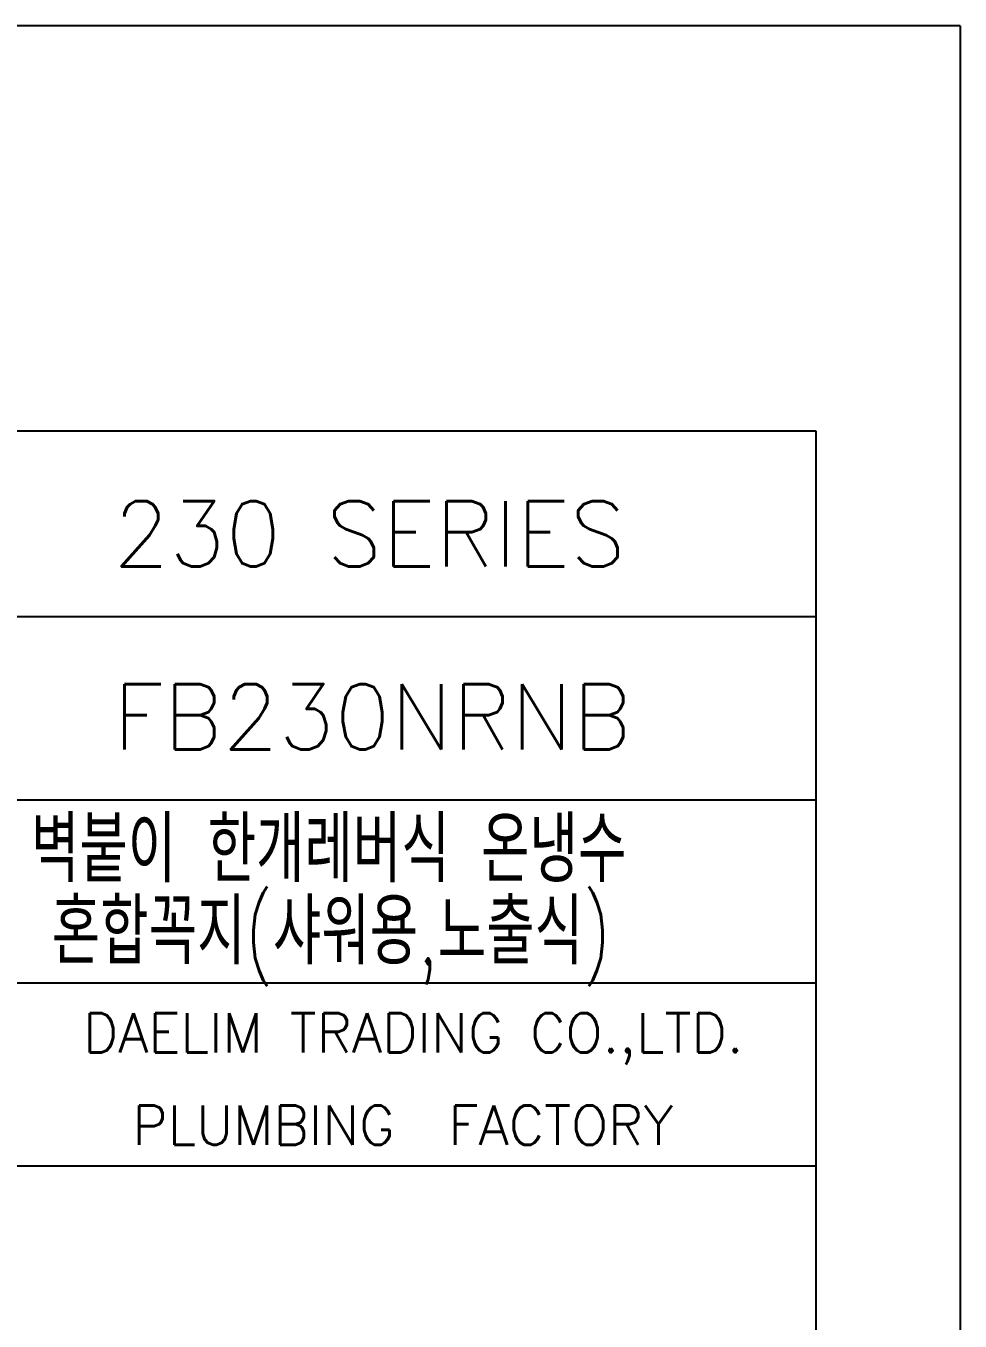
# Model space of a CAD drawing. Extents: x -5853 to -5433, y -3863 to -3269.
# Drawn here: x -5504.1 to -5432.7, y -3368.5 to -3269.4 of the extents above; entities that cross this region are included whole.
import ezdxf
from ezdxf.enums import TextEntityAlignment as Align

# ---------------------------------------------------------------- set-up
doc = ezdxf.new("R2010")
doc.units = 0
doc.header["$LTSCALE"] = 7
doc.layers.get('0').update_dxf_attribs({"color": 2, "linetype": 'CONTINUOUS'})
doc.layers.add('D', color=2, linetype='CONTINUOUS')
doc.layers.add('TXT', color=4, linetype='CONTINUOUS')
doc.styles.add('GHS', font='ROMANS.shx', dxfattribs={"bigfont": 'GHS.shx'})

msp = doc.modelspace()

# ---------------------------------------------------------------- linework, layer by layer
msp.add_line((-5432.66386, -3269.41196), (-5432.66386, -3863.41196))
at = {"color": 4}
for p, q in [((-5443.66386, -3300.41196), (-5818.66386, -3300.41196)), ((-5443.66386, -3849.41196), (-5443.66386, -3300.41196))]:
    msp.add_line(p, q, dxfattribs=at)
at = {"color": 7}
for p, q in [((-5525.28702, -3314.59513), (-5443.66386, -3314.59513)), ((-5525.28702, -3328.59513), (-5443.66386, -3328.59513)), ((-5525.28702, -3342.59513), (-5443.66386, -3342.59513)), ((-5525.28702, -3356.59513), (-5443.66386, -3356.59513))]:
    msp.add_line(p, q, dxfattribs=at)
at = {"layer": 'D'}
msp.add_line((-5432.66386, -3269.41196), (-5852.66386, -3269.41196), dxfattribs=at)

# ---------------------------------------------------------------- texts
at = {"color": 7, "linetype": 'Continuous', "style": 'GHS'}
msp.add_text('PLUMBING  FACTORY', height=3, dxfattribs=at).set_placement((-5475.27516, -3353.48954), align=Align.MIDDLE)
at = {"layer": 'D', "color": 7, "style": 'GHS'}
for s, p in [('230 SERIES', (-5497.43769, -3310.75204)), ('FB230NRNB', (-5497.43769, -3324.75204))]:
    msp.add_text(s, height=5, dxfattribs=at).set_placement(p)
at = {"layer": 'D', "style": 'GHS', "width": 0.7}
for s, p in [('벽붙이 한개레버식 온냉수 ', (-5503.72175, -3334.91639)), ('혼합꼭지(샤워용,노출식)', (-5502.13157, -3341.19785))]:
    msp.add_text(s, height=5, dxfattribs=at).set_placement(p)
at = {"layer": 'TXT', "linetype": 'Continuous', "style": 'GHS'}
msp.add_text('DAELIM TRADING CO.,LTD.', height=3, dxfattribs=at).set_placement((-5474.48281, -3346.88157), align=Align.MIDDLE)

doc.saveas('drawing.dxf')
